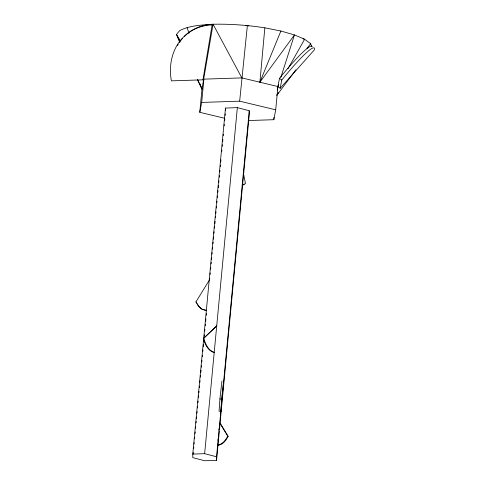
<?xml version="1.0" encoding="UTF-8"?>
<svg xmlns="http://www.w3.org/2000/svg" width="485" height="485" viewBox="0 0 485 485"><rect width="100%" height="100%" fill="white"/><g stroke="black" fill="none" stroke-linecap="round" stroke-linejoin="round"><path stroke-width="0.73" d="M219.075 411.244L219.911 398.955L221.942 381.107M223.743 380.555L221.627 399.149L220.784 411.826L219.644 411.698M311.746 46.778L310.655 43.711L304.61 39.249L294.462 34.92L259.887 82.22L264.834 27.821C247.708 25.184 230.387 23.874 213.054 24.25C201.742 25.062 189.932 25.384 179.608 30.628L176.51 34.459L179.656 42.153M224.797 118.31L199.778 112.314L201.978 89.04L213.054 24.25A57.212 48.251 54.1 0 0 184.306 36.478M199.778 112.314L201.693 102.426L203.888 79.146L241.857 77.897L277.911 86.536L280.172 88.282L314.444 49.749A57.212 6.178 -52.3 0 0 281.761 80.055L280.172 88.282M218.408 440.823L216.565 460.307L204.688 460.75L192.794 457.652L192.763 454.105L225.476 108.07L237.347 107.628L249.248 110.725L249.278 114.272L219.456 429.704M193.145 453.881L193.291 452.372M193.648 448.601L193.788 447.097M194.073 444.078L194.218 442.575M194.576 438.804L194.715 437.294M195.073 433.529L195.212 432.02M195.57 428.249L195.716 426.739M196.067 422.975L196.213 421.465M196.498 418.452L196.637 416.942M196.995 413.171L197.14 411.668M197.492 407.897L197.637 406.388M197.995 402.617L198.135 401.113M198.492 397.342L198.638 395.833M198.923 392.82L199.062 391.31M199.42 387.539L199.559 386.036M199.917 382.265L200.062 380.755M200.414 376.99L200.56 375.481M200.845 372.468L201.057 370.2M201.342 367.187L201.487 365.678M201.839 361.913L201.984 360.404M202.342 356.633L202.481 355.129M202.839 351.358L202.985 349.849M203.27 346.836L203.482 344.574M203.767 341.555L203.906 340.052M204.264 336.281L204.409 334.771M204.761 331L204.906 329.497M205.264 325.726L205.404 324.216M205.688 321.203L205.901 318.942M206.258 315.171L206.404 313.668M209.611 279.742L209.75 278.232M210.108 274.468L210.248 272.958M210.605 269.187L210.751 267.678M211.102 263.913L211.248 262.403M211.533 259.39L211.678 257.881M212.03 254.11L212.175 252.606M212.672 247.356L212.539 249.114M213.018 243.652L213.157 242.173M213.442 239.214L213.649 236.989M214 233.291L214.14 231.812M214.491 228.108L214.631 226.628M214.91 223.67L215.122 221.445M215.467 217.747L215.607 216.268M215.892 213.279L216.031 211.775M216.389 208.01L216.534 206.501M216.886 202.736L217.031 201.233M217.389 197.462L217.529 195.958M217.886 192.193L218.026 190.684M218.311 187.677L218.523 185.415M218.808 182.402L218.953 180.899M219.311 177.128L219.45 175.625M219.808 171.86L219.947 170.35M220.305 166.585L220.445 165.082M220.73 162.069L220.948 159.808M221.73 151.526L221.869 150.017M222.227 146.252L222.373 144.748M222.651 141.735L222.87 139.474M223.221 135.709L223.367 134.206M224.149 125.918L224.294 124.415M224.646 120.65L224.791 119.14M225.143 115.375L225.289 113.872M216.565 460.307L216.54 456.767L204.64 453.669L237.347 107.628M248.49 120.541L273.801 119.704L275.71 109.816L239.657 101.177L247.38 25.535L248.847 25.887M217.977 440.58L218.117 439.101M218.959 430.207L219.099 428.722M216.54 456.767L249.248 110.725M218.547 439.337L219.317 431.189M273.801 119.704L274.013 117.455M275.71 109.816L277.911 86.536L278.602 84.39M212.121 24.929A57.212 48.251 54.1 0 0 171.375 80.862L202.954 79.825L212.121 24.929L213.054 24.25L241.857 77.897M277.232 90.071L279.499 78.315A57.212 6.178 -52.3 0 1 312.213 46.657M280.9 77.218L294.462 34.92L280.894 31.022L264.834 27.821M259.887 82.22L280.894 31.022M220.044 423.429L227.72 436.136C225.64 440.131 222.439 444.612 217.559 445.03L217.989 445.266C222.864 444.854 226.065 440.374 228.15 436.373L220.087 423.035M277.911 86.536L278.657 85.227M287.926 68.803L304.61 39.249L303.143 38.897M276.789 95.151L278.366 92.599M201.815 309.115L198.765 306.568L195.91 301.943L209.187 280.397M276.905 95.218L295.898 69.798M307.017 48.47L310.655 43.711M203.379 338.572L216.716 325.926L203.379 338.572C204.949 344.156 207.798 350.594 213.788 352.474L214.218 352.334C208.229 350.449 205.373 344.011 203.809 338.427M202.954 79.825L203.888 79.146M243.088 184.767L244.179 184.009M242.148 185.591L245.465 183.572L243.282 172.563M192.763 454.105L204.64 453.669M245.871 25.584L247.38 25.535M201.693 102.426L239.657 101.177M206.361 310.273L202.33 309.406M219.911 398.955L221.627 399.149M205.755 310.485L201.384 308.878M195.91 301.943L196.34 302.179M227.72 436.136L228.15 436.373M279.499 78.315L281.761 80.055M200.905 308.466L198.407 305.805L196.977 303.489M180.42 40.843L176.51 34.459L180.014 41.965M201.978 89.04L197.45 79.522L201.978 89.04L199.778 83.396M187.113 27.518L188.98 33.253M225.476 108.07L225.489 110.192M177.474 45.535A57.212 48.251 54.1 0 1 178.201 44.293M179.359 42.486A57.212 48.251 54.1 0 1 180.177 41.322M181.032 40.188A57.212 48.251 54.1 0 1 182.384 38.545"/></g></svg>
